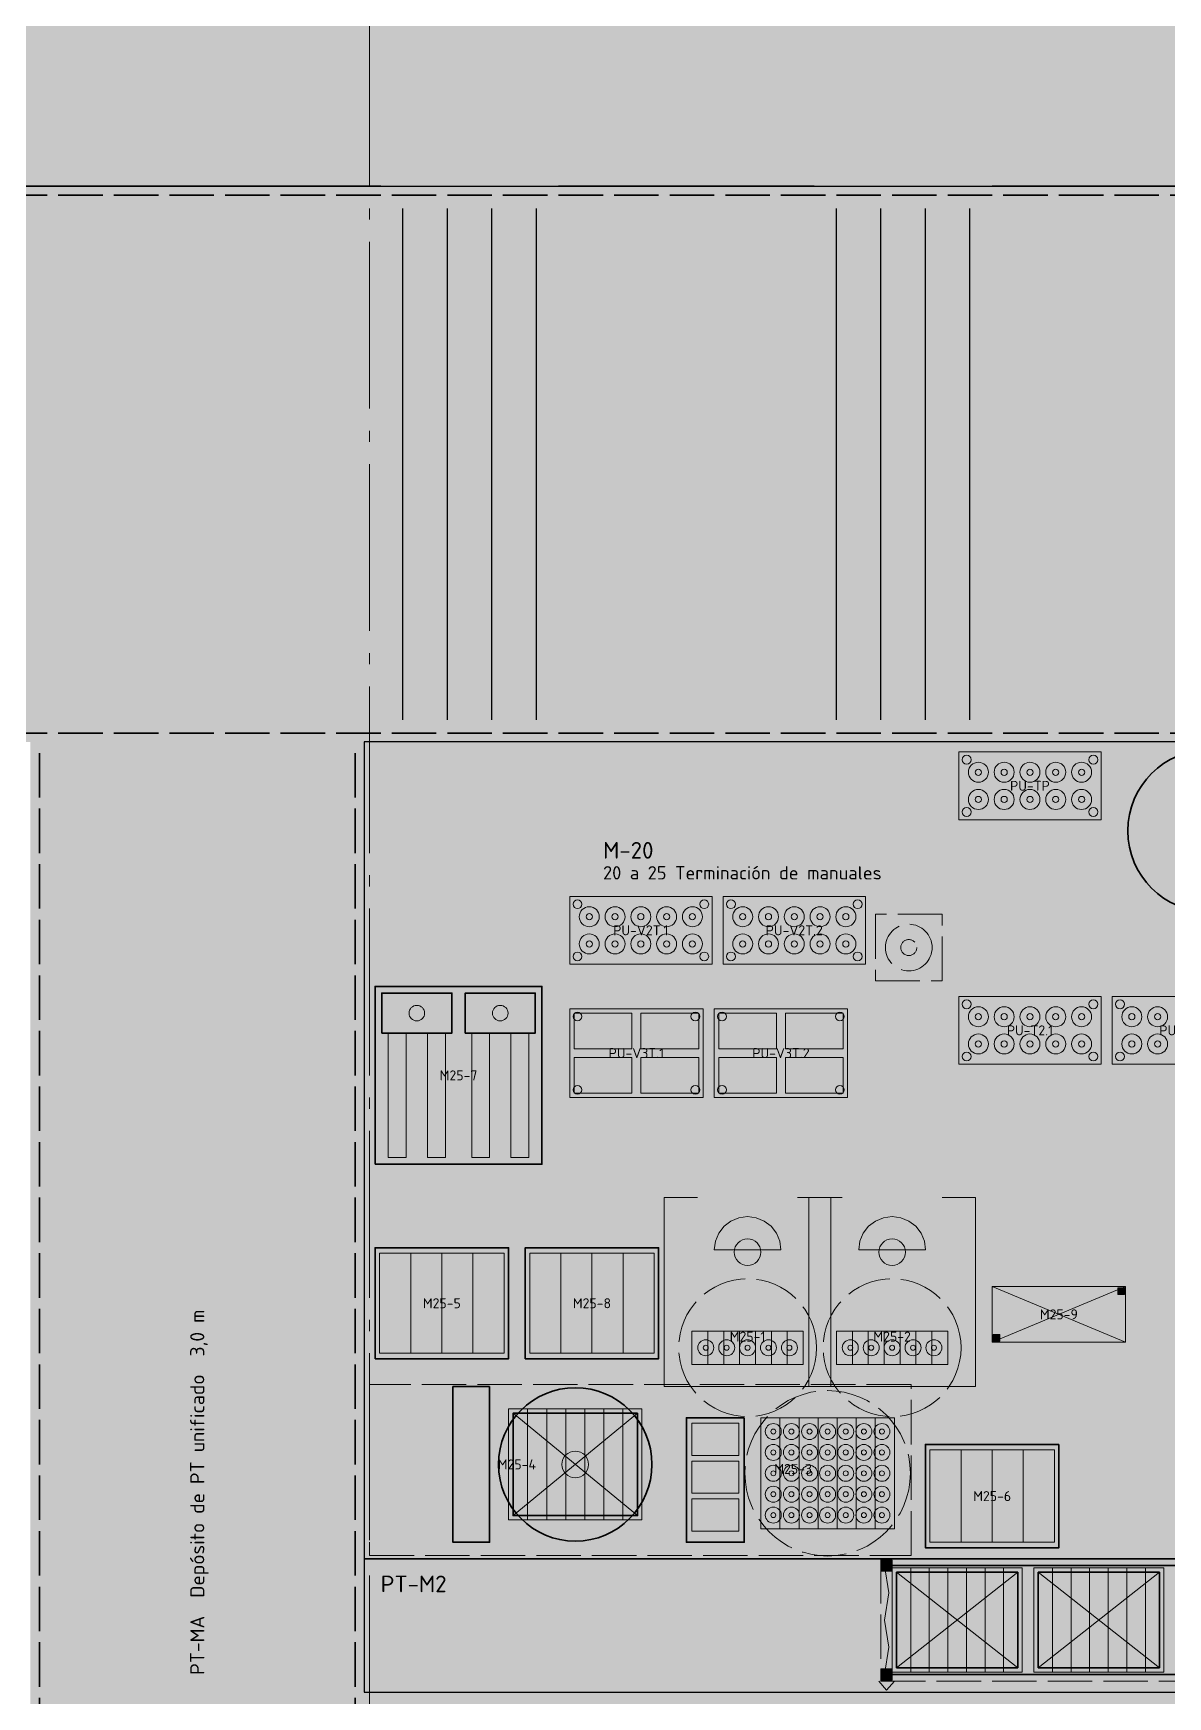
# Model space of a CAD drawing. Header units: millimetres. Extents: x 0 to 1189, y 0 to 841.
# Drawn here: x 660.8 to 762.8, y 269.1 to 418.8 of the extents above; entities that cross this region are included whole.
import ezdxf
from ezdxf.enums import TextEntityAlignment as Align

# ---------------------------------------------------------------- set-up
doc = ezdxf.new("R2010")
doc.units = ezdxf.units.MM
doc.linetypes.add('IRAM-E-TRAZOS', pattern=[5, 4, -1])
doc.linetypes.add('IRAM-F-TRAZO-PUNTO', pattern=[20, 15, -2, 1, -2])
for name, color, linetype, lineweight, true_color in [('A-AREA-TRABAJO', 30, 'CONTINUOUS', 13, 0xeb963c), ('A-DEFENSA', 2, 'CONTINUOUS', 35, 0xe6b400), ('A-DEM-AM', 2, 'CONTINUOUS', 35, 0xd7a500), ('A-EQUIPO', 30, 'CONTINUOUS', 35, 0xe67800), ('A-PASILLO', 2, 'IRAM-E-TRAZOS', 35, 0xd7a500), ('A-SENDA', 2, 'CONTINUOUS', 25, 0xd7a500)]:
    doc.layers.add(name, color=color, linetype=linetype, lineweight=lineweight, true_color=true_color)
for name, color, linetype, lineweight in [('A-COLUMNA', 7, 'CONTINUOUS', 50), ('A-EJE', 1, 'IRAM-F-TRAZO-PUNTO', 18), ('A-EQUIPO-FINO', 8, 'CONTINUOUS', 13), ('A-EQUIPO-OCULTO', 8, 'IRAM-E-TRAZOS', 13), ('A-EQUIPO-RELLENO', 9, 'CONTINUOUS', 13), ('A-OPERARIO', 6, 'CONTINUOUS', 18), ('A-RELLENO', 9, 'CONTINUOUS', 13), ('A-SECTOR', 1, 'CONTINUOUS', 25), ('A-SECTOR-TXT', 1, 'CONTINUOUS', 25), ('A-SEGURIDAD', 1, 'IRAM-E-TRAZOS', 18), ('A-TEXTO', 7, 'CONTINUOUS', 18)]:
    doc.layers.add(name, color=color, linetype=linetype, lineweight=lineweight)
doc.styles.add('ISO3098', font='isocpeur.ttf')

msp = doc.modelspace()

# ---------------------------------------------------------------- hatches: boundary and pattern name
at = {"layer": 'A-COLUMNA', "true_color": 0x000000}
h = msp.add_hatch(color=7, dxfattribs=at)
h.dxf.hatch_style = 1
h.paths.add_polyline_path([(689, 403), (693, 403), (693, 407), (689, 407)])
at = {"layer": 'A-EQUIPO-RELLENO', "true_color": 0xeeeeee}
h = msp.add_hatch(color=7, dxfattribs=at)
h.dxf.hatch_style = 1
h.paths.add_polyline_path([(744, 348), (756.8, 348), (756.8, 354.1), (744, 354.1)])
at = {"layer": 'A-EQUIPO-RELLENO', "true_color": 0xe1e6ec}
h = msp.add_hatch(color=7, dxfattribs=at)
h.dxf.hatch_style = 1
h.paths.add_polyline_path([(773.8, 347), (773.551, 348.889), (772.822, 350.65), (771.662, 352.162), (770.15, 353.322), (768.389, 354.051), (766.5, 354.3), (764.611, 354.051), (762.85, 353.322), (761.338, 352.162), (760.178, 350.65), (759.449, 348.889), (759.2, 347), (759.449, 345.111), (760.178, 343.35), (761.338, 341.838), (762.85, 340.678), (764.611, 339.949), (766.5, 339.7), (768.389, 339.949), (770.15, 340.678), (771.662, 341.838), (772.822, 343.35), (773.551, 345.111)])
at = {"layer": 'A-EQUIPO-RELLENO', "true_color": 0xeeeeee}
h = msp.add_hatch(color=7, dxfattribs=at)
h.dxf.hatch_style = 1
h.paths.add_polyline_path([(709, 335), (721.8, 335), (721.8, 341.1), (709, 341.1)])
h = msp.add_hatch(color=7, dxfattribs=at)
h.dxf.hatch_style = 1
h.paths.add_polyline_path([(722.8, 335), (735.6, 335), (735.6, 341.1), (722.8, 341.1)])
at = {"layer": 'A-EQUIPO-RELLENO', "true_color": 0xd6ecd6}
h = msp.add_hatch(color=7, dxfattribs=at)
h.dxf.hatch_style = 1
h.paths.add_polyline_path([(742.5, 339.5), (736.5, 339.5), (736.5, 333.5), (742.5, 333.5)])
at = {"layer": 'A-EQUIPO-RELLENO', "true_color": 0xfac83c}
h = msp.add_hatch(color=7, dxfattribs=at)
h.dxf.hatch_style = 1
h.paths.add_polyline_path([(692.1, 328.8), (698.4, 328.8), (698.4, 332.4), (692.1, 332.4)])
h = msp.add_hatch(color=7, dxfattribs=at)
h.dxf.hatch_style = 1
h.paths.add_polyline_path([(699.6, 328.8), (705.9, 328.8), (705.9, 332.4), (699.6, 332.4)])
at = {"layer": 'A-EQUIPO-RELLENO', "true_color": 0xeeeeee}
h = msp.add_hatch(color=7, dxfattribs=at)
h.dxf.hatch_style = 1
h.paths.add_polyline_path([(709, 323), (721, 323), (721, 331), (709, 331)])
h = msp.add_hatch(color=7, dxfattribs=at)
h.dxf.hatch_style = 1
h.paths.add_polyline_path([(722, 323), (734, 323), (734, 331), (722, 331)])
h = msp.add_hatch(color=7, dxfattribs=at)
h.dxf.hatch_style = 1
h.paths.add_polyline_path([(744, 326), (756.8, 326), (756.8, 332.1), (744, 332.1)])
h = msp.add_hatch(color=7, dxfattribs=at)
h.dxf.hatch_style = 1
h.paths.add_polyline_path([(757.8, 326), (770.6, 326), (770.6, 332.1), (757.8, 332.1)])
at = {"layer": 'A-EQUIPO-RELLENO', "true_color": 0xfaecc8}
h = msp.add_hatch(color=7, dxfattribs=at)
h.dxf.hatch_style = 1
h.paths.add_polyline_path([(709.4, 327.4), (714.6, 327.4), (714.6, 330.6), (709.4, 330.6)])
h = msp.add_hatch(color=7, dxfattribs=at)
h.dxf.hatch_style = 1
h.paths.add_polyline_path([(715.4, 327.4), (720.6, 327.4), (720.6, 330.6), (715.4, 330.6)])
h = msp.add_hatch(color=7, dxfattribs=at)
h.dxf.hatch_style = 1
h.paths.add_polyline_path([(722.4, 327.4), (727.6, 327.4), (727.6, 330.6), (722.4, 330.6)])
h = msp.add_hatch(color=7, dxfattribs=at)
h.dxf.hatch_style = 1
h.paths.add_polyline_path([(728.4, 327.4), (733.6, 327.4), (733.6, 330.6), (728.4, 330.6)])
at = {"layer": 'A-EQUIPO-RELLENO', "true_color": 0xeeeeee}
h = msp.add_hatch(color=7, dxfattribs=at)
h.dxf.hatch_style = 1
h.paths.add_polyline_path([(692.686, 317.6), (694.286, 317.6), (694.286, 328.8), (692.686, 328.8)])
h = msp.add_hatch(color=7, dxfattribs=at)
h.dxf.hatch_style = 1
h.paths.add_polyline_path([(696.214, 317.6), (697.814, 317.6), (697.814, 328.8), (696.214, 328.8)])
h = msp.add_hatch(color=7, dxfattribs=at)
h.dxf.hatch_style = 1
h.paths.add_polyline_path([(700.186, 317.6), (701.786, 317.6), (701.786, 328.8), (700.186, 328.8)])
h = msp.add_hatch(color=7, dxfattribs=at)
h.dxf.hatch_style = 1
h.paths.add_polyline_path([(703.714, 317.6), (705.314, 317.6), (705.314, 328.8), (703.714, 328.8)])
at = {"layer": 'A-EQUIPO-RELLENO', "true_color": 0xfaecc8}
h = msp.add_hatch(color=7, dxfattribs=at)
h.dxf.hatch_style = 1
h.paths.add_polyline_path([(709.4, 323.4), (714.6, 323.4), (714.6, 326.6), (709.4, 326.6)])
h = msp.add_hatch(color=7, dxfattribs=at)
h.dxf.hatch_style = 1
h.paths.add_polyline_path([(715.4, 323.4), (720.6, 323.4), (720.6, 326.6), (715.4, 326.6)])
h = msp.add_hatch(color=7, dxfattribs=at)
h.dxf.hatch_style = 1
h.paths.add_polyline_path([(722.4, 323.4), (727.6, 323.4), (727.6, 326.6), (722.4, 326.6)])
h = msp.add_hatch(color=7, dxfattribs=at)
h.dxf.hatch_style = 1
h.paths.add_polyline_path([(728.4, 323.4), (733.6, 323.4), (733.6, 326.6), (728.4, 326.6)])
at = {"layer": 'A-EQUIPO-RELLENO', "true_color": 0xfae1f5}
h = msp.add_hatch(color=7, dxfattribs=at)
h.dxf.hatch_style = 1
h.paths.add_polyline_path([(728, 309.3), (727.898, 310.076), (727.598, 310.8), (727.121, 311.421), (726.5, 311.898), (725.776, 312.198), (725, 312.3), (724.224, 312.198), (723.5, 311.898), (722.879, 311.421), (722.402, 310.8), (722.102, 310.076), (722, 309.3), (728, 309.3)])
h = msp.add_hatch(color=7, dxfattribs=at)
h.dxf.hatch_style = 1
h.paths.add_polyline_path([(741, 309.3), (740.898, 310.076), (740.598, 310.8), (740.121, 311.421), (739.5, 311.898), (738.776, 312.198), (738, 312.3), (737.224, 312.198), (736.5, 311.898), (735.879, 311.421), (735.402, 310.8), (735.102, 310.076), (735, 309.3), (741, 309.3)])
at = {"layer": 'A-EQUIPO-RELLENO', "true_color": 0xffffff}
h = msp.add_hatch(color=7, dxfattribs=at)
h.dxf.hatch_style = 1
h.paths.add_polyline_path([(723.8, 309.1), (723.841, 308.789), (723.961, 308.5), (724.151, 308.251), (724.4, 308.061), (724.689, 307.941), (725, 307.9), (725.311, 307.941), (725.6, 308.061), (725.849, 308.251), (726.039, 308.5), (726.159, 308.789), (726.2, 309.1), (726.159, 309.411), (726.039, 309.7), (725.849, 309.949), (725.6, 310.139), (725.311, 310.259), (725, 310.3), (724.689, 310.259), (724.4, 310.139), (724.151, 309.949), (723.961, 309.7), (723.841, 309.411)])
h = msp.add_hatch(color=7, dxfattribs=at)
h.dxf.hatch_style = 1
h.paths.add_polyline_path([(736.8, 309.1), (736.841, 308.789), (736.961, 308.5), (737.151, 308.251), (737.4, 308.061), (737.689, 307.941), (738, 307.9), (738.311, 307.941), (738.6, 308.061), (738.849, 308.251), (739.039, 308.5), (739.159, 308.789), (739.2, 309.1), (739.159, 309.411), (739.039, 309.7), (738.849, 309.949), (738.6, 310.139), (738.311, 310.259), (738, 310.3), (737.689, 310.259), (737.4, 310.139), (737.151, 309.949), (736.961, 309.7), (736.841, 309.411)])
at = {"layer": 'A-EQUIPO-RELLENO', "true_color": 0xeedec0}
h = msp.add_hatch(color=7, dxfattribs=at)
h.dxf.hatch_style = 1
h.paths.add_polyline_path([(691.9, 300), (703.1, 300), (703.1, 309), (691.9, 309)])
h = msp.add_hatch(color=7, dxfattribs=at)
h.dxf.hatch_style = 1
h.paths.add_polyline_path([(705.4, 300), (716.6, 300), (716.6, 309), (705.4, 309)])
at = {"layer": 'A-EQUIPO-RELLENO', "true_color": 0xeeeeee}
h = msp.add_hatch(color=7, dxfattribs=at)
h.dxf.hatch_style = 1
h.paths.add_polyline_path([(759, 306), (747, 306), (747, 301), (759, 301)])
at = {"layer": 'A-EQUIPO-RELLENO', "true_color": 0x969ba0}
h = msp.add_hatch(color=7, dxfattribs=at)
h.dxf.hatch_style = 1
h.paths.add_polyline_path([(758.9, 305.9), (758.3, 305.9), (758.3, 305.3), (758.9, 305.3)])
at = {"layer": 'A-EQUIPO-RELLENO', "true_color": 0xeedec0}
h = msp.add_hatch(color=7, dxfattribs=at)
h.dxf.hatch_style = 1
h.paths.add_polyline_path([(730, 302), (720, 302), (720, 299), (730, 299)])
h = msp.add_hatch(color=7, dxfattribs=at)
h.dxf.hatch_style = 1
h.paths.add_polyline_path([(743, 302), (733, 302), (733, 299), (743, 299)])
at = {"layer": 'A-EQUIPO-RELLENO', "true_color": 0x969ba0}
h = msp.add_hatch(color=7, dxfattribs=at)
h.dxf.hatch_style = 1
h.paths.add_polyline_path([(747.7, 301.7), (747.1, 301.7), (747.1, 301.1), (747.7, 301.1)])
at = {"layer": 'A-EQUIPO-RELLENO', "true_color": 0xcdd0d4}
h = msp.add_hatch(color=7, dxfattribs=at)
h.dxf.hatch_style = 1
h.paths.add_polyline_path([(701.8, 297), (698.5, 297), (698.5, 283), (701.8, 283)])
at = {"layer": 'A-EQUIPO-RELLENO', "true_color": 0xeeeeee}
h = msp.add_hatch(color=7, dxfattribs=at)
h.dxf.hatch_style = 1
h.paths.add_polyline_path([(702.6, 290), (702.835, 288.214), (703.524, 286.55), (704.621, 285.121), (706.05, 284.024), (707.714, 283.335), (709.5, 283.1), (711.286, 283.335), (712.95, 284.024), (714.379, 285.121), (715.476, 286.55), (716.165, 288.214), (716.4, 290), (716.165, 291.786), (715.476, 293.45), (714.379, 294.879), (712.95, 295.976), (711.286, 296.665), (709.5, 296.9), (707.714, 296.665), (706.05, 295.976), (704.621, 294.879), (703.524, 293.45), (702.835, 291.786)])
at = {"layer": 'A-EQUIPO-RELLENO', "true_color": 0xeedec0}
h = msp.add_hatch(color=7, dxfattribs=at)
h.dxf.hatch_style = 1
h.paths.add_polyline_path([(715.5, 295), (703.5, 295), (703.5, 285), (715.5, 285)])
h = msp.add_hatch(color=7, dxfattribs=at)
h.dxf.hatch_style = 1
h.paths.add_polyline_path([(724.7, 294.2), (719.5, 294.2), (719.5, 283), (724.7, 283)])
h = msp.add_hatch(color=7, dxfattribs=at)
h.dxf.hatch_style = 1
h.paths.add_polyline_path([(738.2, 294.2), (726.2, 294.2), (726.2, 284.2), (738.2, 284.2)])
h = msp.add_hatch(color=7, dxfattribs=at)
h.dxf.hatch_style = 1
h.paths.add_polyline_path([(752.6, 291.3), (741.4, 291.3), (741.4, 283), (752.6, 283)])
at = {"layer": 'A-EQUIPO-RELLENO', "true_color": 0x969ba0}
h = msp.add_hatch(color=7, dxfattribs=at)
h.dxf.hatch_style = 1
h.paths.add_polyline_path([(737, 280.4), (738, 280.4), (738, 281.4), (737, 281.4)])
at = {"layer": 'A-EQUIPO-RELLENO', "true_color": 0xeedec0}
h = msp.add_hatch(color=7, dxfattribs=at)
h.dxf.hatch_style = 1
h.paths.add_polyline_path([(738, 271.3), (749.7, 271.3), (749.7, 280.7), (738, 280.7)])
h = msp.add_hatch(color=7, dxfattribs=at)
h.dxf.hatch_style = 1
h.paths.add_polyline_path([(750.75, 271.3), (762.45, 271.3), (762.45, 280.7), (750.75, 280.7)])
at = {"layer": 'A-EQUIPO-RELLENO', "true_color": 0x969ba0}
h = msp.add_hatch(color=7, dxfattribs=at)
h.dxf.hatch_style = 1
h.paths.add_polyline_path([(737, 270.6), (738, 270.6), (738, 271.6), (737, 271.6)])
at = {"layer": 'A-RELLENO', "true_color": 0xfff4b4}
h = msp.add_hatch(color=7, dxfattribs=at)
h.dxf.hatch_style = 1
h.paths.add_polyline_path([(83, 405), (843, 405), (843, 420), (83, 420)])
at = {"layer": 'A-RELLENO', "true_color": 0xe2e2e2}
h = msp.add_hatch(color=7, dxfattribs=at)
h.dxf.hatch_style = 1
h.paths.add_polyline_path([(83, 355), (843, 355), (843, 405), (83, 405)])
h = msp.add_hatch(color=7, dxfattribs=at)
h.dxf.hatch_style = 1
h.paths.add_polyline_path([(660.5, 220), (690.5, 220), (690.5, 355), (660.5, 355)])
at = {"layer": 'A-RELLENO', "true_color": 0xd7eed2}
h = msp.add_hatch(color=7, dxfattribs=at)
h.dxf.hatch_style = 1
h.paths.add_polyline_path([(690.5, 281.5), (843, 281.5), (843, 355), (690.5, 355)])
at = {"layer": 'A-RELLENO', "true_color": 0xc8e8c8}
h = msp.add_hatch(color=7, dxfattribs=at)
h.dxf.hatch_style = 1
h.paths.add_polyline_path([(690.5, 269.5), (843, 269.5), (843, 281.5), (690.5, 281.5)])
at = {"layer": 'A-RELLENO', "true_color": 0xe2e2e2}
h = msp.add_hatch(color=7, dxfattribs=at)
h.dxf.hatch_style = 1
h.paths.add_polyline_path([(690.5, 233.5), (843, 233.5), (843, 269.5), (690.5, 269.5)])

# ---------------------------------------------------------------- linework, layer by layer
at = {"layer": 'A-AREA-TRABAJO'}
for p, q in [((720.5, 314), (717.5, 314)), ((732.5, 314), (729.5, 314)), ((733.5, 314), (730.5, 314)), ((745.5, 314), (742.5, 314))]:
    msp.add_line(p, q, dxfattribs=at)
for points in [[(732.5, 314), (732.5, 297), (717.5, 297), (717.5, 314)], [(745.5, 314), (745.5, 297), (730.5, 297), (730.5, 314)]]:
    msp.add_lwpolyline(points, dxfattribs=at)
at = {"layer": 'A-DEFENSA'}
for p, q in [((656, 405), (692, 405)), ((708, 405), (731, 405)), ((747, 405), (839, 405))]:
    msp.add_line(p, q, dxfattribs=at)
at = {"layer": 'A-DEM-AM'}
msp.add_lwpolyline([(691.5, 317), (706.5, 317), (706.5, 333), (691.5, 333)], close=True, dxfattribs=at)
at = {"layer": 'A-EJE'}
for p, q in [((691, 185), (691, 696)), ((48, 405), (878, 405))]:
    msp.add_line(p, q, dxfattribs=at)
at = {"layer": 'A-EQUIPO'}
for p, q in [((737, 280.9), (843, 280.9)), ((737, 271.1), (843, 271.1))]:
    msp.add_line(p, q, dxfattribs=at)
for points in [[(692.1, 328.8), (698.4, 328.8), (698.4, 332.4), (692.1, 332.4)], [(699.6, 328.8), (705.9, 328.8), (705.9, 332.4), (699.6, 332.4)], [(691.5, 299.5), (703.5, 299.5), (703.5, 309.5), (691.5, 309.5)], [(705, 299.5), (717, 299.5), (717, 309.5), (705, 309.5)], [(701.8, 297), (698.5, 297), (698.5, 283), (701.8, 283)], [(715.1, 294.6), (703.9, 294.6), (703.9, 285.4), (715.1, 285.4)], [(724.7, 294.2), (719.5, 294.2), (719.5, 283), (724.7, 283)], [(753, 291.8), (741, 291.8), (741, 282.5), (753, 282.5)], [(738.4, 271.7), (749.3, 271.7), (749.3, 280.3), (738.4, 280.3)], [(751.15, 271.7), (762.05, 271.7), (762.05, 280.3), (751.15, 280.3)]]:
    msp.add_lwpolyline(points, close=True, dxfattribs=at)
for centre, radius in [((766.5, 347), 7.3), ((709.5, 290), 6.9)]:
    msp.add_circle(centre, radius, dxfattribs=at)
at = {"layer": 'A-EQUIPO-FINO'}
for p, q in [((694.7, 300), (694.7, 309)), ((697.5, 300), (697.5, 309)), ((700.3, 300), (700.3, 309)), ((708.2, 300), (708.2, 309)), ((711, 300), (711, 309)), ((713.8, 300), (713.8, 309)), ((759, 306), (747, 301)), ((759, 301), (747, 306)), ((721.429, 302), (721.429, 299)), ((722.857, 302), (722.857, 299)), ((724.286, 302), (724.286, 299)), ((725.714, 302), (725.714, 299)), ((727.143, 302), (727.143, 299)), ((728.571, 302), (728.571, 299)), ((734.429, 302), (734.429, 299)), ((735.857, 302), (735.857, 299)), ((737.286, 302), (737.286, 299)), ((738.714, 302), (738.714, 299)), ((740.143, 302), (740.143, 299)), ((741.571, 302), (741.571, 299)), ((705.214, 295), (705.214, 285)), ((706.929, 295), (706.929, 285)), ((708.643, 295), (708.643, 285)), ((710.357, 295), (710.357, 285)), ((712.071, 295), (712.071, 285)), ((713.786, 295), (713.786, 285)), ((715.1, 294.6), (703.9, 285.4)), ((715.1, 285.4), (703.9, 294.6)), ((727.914, 294.2), (727.914, 284.2)), ((729.629, 294.2), (729.629, 284.2)), ((731.343, 294.2), (731.343, 284.2)), ((733.057, 294.2), (733.057, 284.2)), ((734.771, 294.2), (734.771, 284.2)), ((736.486, 294.2), (736.486, 284.2)), ((744.2, 291.3), (744.2, 283)), ((747, 291.3), (747, 283)), ((749.8, 291.3), (749.8, 283)), ((738.4, 271.7), (749.3, 280.3)), ((738.4, 280.3), (749.3, 271.7)), ((739.671, 271.3), (739.671, 280.7)), ((741.343, 271.3), (741.343, 280.7)), ((743.014, 271.3), (743.014, 280.7)), ((744.686, 271.3), (744.686, 280.7)), ((746.357, 271.3), (746.357, 280.7)), ((748.029, 271.3), (748.029, 280.7)), ((751.15, 271.7), (762.05, 280.3)), ((751.15, 280.3), (762.05, 271.7)), ((752.421, 271.3), (752.421, 280.7)), ((754.093, 271.3), (754.093, 280.7)), ((755.764, 271.3), (755.764, 280.7)), ((757.436, 271.3), (757.436, 280.7)), ((759.107, 271.3), (759.107, 280.7)), ((760.779, 271.3), (760.779, 280.7))]:
    msp.add_line(p, q, dxfattribs=at)
for points in [[(744, 348), (756.8, 348), (756.8, 354.1), (744, 354.1)], [(709, 335), (721.8, 335), (721.8, 341.1), (709, 341.1)], [(722.8, 335), (735.6, 335), (735.6, 341.1), (722.8, 341.1)], [(709, 323), (721, 323), (721, 331), (709, 331)], [(722, 323), (734, 323), (734, 331), (722, 331)], [(744, 326), (756.8, 326), (756.8, 332.1), (744, 332.1)], [(757.8, 326), (770.6, 326), (770.6, 332.1), (757.8, 332.1)], [(709.4, 327.4), (714.6, 327.4), (714.6, 330.6), (709.4, 330.6)], [(715.4, 327.4), (720.6, 327.4), (720.6, 330.6), (715.4, 330.6)], [(722.4, 327.4), (727.6, 327.4), (727.6, 330.6), (722.4, 330.6)], [(728.4, 327.4), (733.6, 327.4), (733.6, 330.6), (728.4, 330.6)], [(692.686, 317.6), (694.286, 317.6), (694.286, 328.8), (692.686, 328.8)], [(696.214, 317.6), (697.814, 317.6), (697.814, 328.8), (696.214, 328.8)], [(700.186, 317.6), (701.786, 317.6), (701.786, 328.8), (700.186, 328.8)], [(703.714, 317.6), (705.314, 317.6), (705.314, 328.8), (703.714, 328.8)], [(709.4, 323.4), (714.6, 323.4), (714.6, 326.6), (709.4, 326.6)], [(715.4, 323.4), (720.6, 323.4), (720.6, 326.6), (715.4, 326.6)], [(722.4, 323.4), (727.6, 323.4), (727.6, 326.6), (722.4, 326.6)], [(728.4, 323.4), (733.6, 323.4), (733.6, 326.6), (728.4, 326.6)], [(691.9, 300), (703.1, 300), (703.1, 309), (691.9, 309)], [(705.4, 300), (716.6, 300), (716.6, 309), (705.4, 309)], [(759, 306), (747, 306), (747, 301), (759, 301)], [(758.9, 305.9), (758.3, 305.9), (758.3, 305.3), (758.9, 305.3)], [(730, 302), (720, 302), (720, 299), (730, 299)], [(743, 302), (733, 302), (733, 299), (743, 299)], [(747.7, 301.7), (747.1, 301.7), (747.1, 301.1), (747.7, 301.1)], [(715.5, 295), (703.5, 295), (703.5, 285), (715.5, 285)], [(724.2, 293.7), (720, 293.7), (720, 290.8), (724.2, 290.8)], [(738.2, 294.2), (726.2, 294.2), (726.2, 284.2), (738.2, 284.2)], [(752.6, 291.3), (741.4, 291.3), (741.4, 283), (752.6, 283)], [(724.2, 290.3), (720, 290.3), (720, 287.4), (724.2, 287.4)], [(724.2, 286.9), (720, 286.9), (720, 284), (724.2, 284)], [(737, 280.4), (738, 280.4), (738, 281.4), (737, 281.4)], [(738, 271.3), (749.7, 271.3), (749.7, 280.7), (738, 280.7)], [(750.75, 271.3), (762.45, 271.3), (762.45, 280.7), (750.75, 280.7)], [(737, 270.6), (738, 270.6), (738, 271.6), (737, 271.6)]]:
    msp.add_lwpolyline(points, close=True, dxfattribs=at)
msp.add_lwpolyline([(737.3, 271.1), (737.7, 273.55), (737.3, 276), (737.7, 278.45), (737.3, 280.9)], dxfattribs=at)
for centre, radius in [((744.7, 353.4), 0.4), ((756.1, 353.4), 0.4), ((745.76, 352.275), 0.9), ((745.76, 352.275), 0.28), ((748.08, 352.275), 0.9), ((748.08, 352.275), 0.28), ((750.4, 352.275), 0.9), ((750.4, 352.275), 0.28), ((752.72, 352.275), 0.9), ((752.72, 352.275), 0.28), ((755.04, 352.275), 0.9), ((755.04, 352.275), 0.28), ((745.76, 349.825), 0.9), ((748.08, 349.825), 0.9), ((750.4, 349.825), 0.9), ((752.72, 349.825), 0.9), ((755.04, 349.825), 0.9), ((744.7, 348.7), 0.4), ((745.76, 349.825), 0.28), ((748.08, 349.825), 0.28), ((750.4, 349.825), 0.28), ((752.72, 349.825), 0.28), ((755.04, 349.825), 0.28), ((756.1, 348.7), 0.4), ((709.7, 340.4), 0.4), ((710.76, 339.275), 0.9), ((713.08, 339.275), 0.9), ((715.4, 339.275), 0.9), ((717.72, 339.275), 0.9), ((720.04, 339.275), 0.9), ((721.1, 340.4), 0.4), ((723.5, 340.4), 0.4), ((724.56, 339.275), 0.9), ((726.88, 339.275), 0.9), ((729.2, 339.275), 0.9), ((731.52, 339.275), 0.9), ((733.84, 339.275), 0.9), ((734.9, 340.4), 0.4), ((710.76, 339.275), 0.28), ((713.08, 339.275), 0.28), ((715.4, 339.275), 0.28), ((717.72, 339.275), 0.28), ((720.04, 339.275), 0.28), ((724.56, 339.275), 0.28), ((726.88, 339.275), 0.28), ((729.2, 339.275), 0.28), ((731.52, 339.275), 0.28), ((733.84, 339.275), 0.28), ((710.76, 336.825), 0.9), ((710.76, 336.825), 0.28), ((713.08, 336.825), 0.9), ((713.08, 336.825), 0.28), ((715.4, 336.825), 0.9), ((715.4, 336.825), 0.28), ((717.72, 336.825), 0.9), ((717.72, 336.825), 0.28), ((720.04, 336.825), 0.9), ((720.04, 336.825), 0.28), ((724.56, 336.825), 0.9), ((724.56, 336.825), 0.28), ((726.88, 336.825), 0.9), ((726.88, 336.825), 0.28), ((729.2, 336.825), 0.9), ((729.2, 336.825), 0.28), ((731.52, 336.825), 0.9), ((731.52, 336.825), 0.28), ((733.84, 336.825), 0.9), ((733.84, 336.825), 0.28), ((709.7, 335.7), 0.4), ((721.1, 335.7), 0.4), ((723.5, 335.7), 0.4), ((734.9, 335.7), 0.4), ((695.25, 330.6), 0.7), ((702.75, 330.6), 0.7), ((744.7, 331.4), 0.4), ((745.76, 330.275), 0.9), ((748.08, 330.275), 0.9), ((750.4, 330.275), 0.9), ((752.72, 330.275), 0.9), ((755.04, 330.275), 0.9), ((756.1, 331.4), 0.4), ((758.5, 331.4), 0.4), ((759.56, 330.275), 0.9), ((761.88, 330.275), 0.9), ((709.7, 330.3), 0.4), ((720.3, 330.3), 0.4), ((722.7, 330.3), 0.4), ((733.3, 330.3), 0.4), ((745.76, 330.275), 0.28), ((748.08, 330.275), 0.28), ((750.4, 330.275), 0.28), ((752.72, 330.275), 0.28), ((755.04, 330.275), 0.28), ((759.56, 330.275), 0.28), ((761.88, 330.275), 0.28), ((745.76, 327.825), 0.9), ((745.76, 327.825), 0.28), ((748.08, 327.825), 0.9), ((748.08, 327.825), 0.28), ((750.4, 327.825), 0.9), ((750.4, 327.825), 0.28), ((752.72, 327.825), 0.9), ((752.72, 327.825), 0.28), ((755.04, 327.825), 0.9), ((755.04, 327.825), 0.28), ((759.56, 327.825), 0.9), ((759.56, 327.825), 0.28), ((761.88, 327.825), 0.9), ((761.88, 327.825), 0.28), ((744.7, 326.7), 0.4), ((756.1, 326.7), 0.4), ((758.5, 326.7), 0.4), ((709.7, 323.7), 0.4), ((720.3, 323.7), 0.4), ((722.7, 323.7), 0.4), ((733.3, 323.7), 0.4), ((721.24, 300.5), 0.72), ((723.12, 300.5), 0.72), ((725, 300.5), 0.72), ((726.88, 300.5), 0.72), ((728.76, 300.5), 0.72), ((734.24, 300.5), 0.72), ((736.12, 300.5), 0.72), ((738, 300.5), 0.72), ((739.88, 300.5), 0.72), ((741.76, 300.5), 0.72), ((721.24, 300.5), 0.224), ((723.12, 300.5), 0.224), ((725, 300.5), 0.224), ((726.88, 300.5), 0.224), ((728.76, 300.5), 0.224), ((734.24, 300.5), 0.224), ((736.12, 300.5), 0.224), ((738, 300.5), 0.224), ((739.88, 300.5), 0.224), ((741.76, 300.5), 0.224), ((727.314, 292.96), 0.72), ((728.943, 292.96), 0.72), ((730.571, 292.96), 0.72), ((732.2, 292.96), 0.72), ((733.829, 292.96), 0.72), ((735.457, 292.96), 0.72), ((737.086, 292.96), 0.72), ((727.314, 292.96), 0.224), ((728.943, 292.96), 0.224), ((730.571, 292.96), 0.224), ((732.2, 292.96), 0.224), ((733.829, 292.96), 0.224), ((735.457, 292.96), 0.224), ((737.086, 292.96), 0.224), ((709.5, 290), 1.2), ((727.314, 291.08), 0.72), ((727.314, 291.08), 0.224), ((728.943, 291.08), 0.72), ((728.943, 291.08), 0.224), ((730.571, 291.08), 0.72), ((730.571, 291.08), 0.224), ((732.2, 291.08), 0.72), ((732.2, 291.08), 0.224), ((733.829, 291.08), 0.72), ((733.829, 291.08), 0.224), ((735.457, 291.08), 0.72), ((735.457, 291.08), 0.224), ((737.086, 291.08), 0.72), ((737.086, 291.08), 0.224), ((727.314, 289.2), 0.72), ((727.314, 289.2), 0.224), ((728.943, 289.2), 0.72), ((728.943, 289.2), 0.224), ((730.571, 289.2), 0.72), ((730.571, 289.2), 0.224), ((732.2, 289.2), 0.72), ((732.2, 289.2), 0.224), ((733.829, 289.2), 0.72), ((733.829, 289.2), 0.224), ((735.457, 289.2), 0.72), ((735.457, 289.2), 0.224), ((737.086, 289.2), 0.72), ((737.086, 289.2), 0.224), ((727.314, 287.32), 0.72), ((727.314, 287.32), 0.224), ((728.943, 287.32), 0.72), ((728.943, 287.32), 0.224), ((730.571, 287.32), 0.72), ((730.571, 287.32), 0.224), ((732.2, 287.32), 0.72), ((732.2, 287.32), 0.224), ((733.829, 287.32), 0.72), ((733.829, 287.32), 0.224), ((735.457, 287.32), 0.72), ((735.457, 287.32), 0.224), ((737.086, 287.32), 0.72), ((737.086, 287.32), 0.224), ((727.314, 285.44), 0.72), ((728.943, 285.44), 0.72), ((730.571, 285.44), 0.72), ((732.2, 285.44), 0.72), ((733.829, 285.44), 0.72), ((735.457, 285.44), 0.72), ((737.086, 285.44), 0.72), ((727.314, 285.44), 0.224), ((728.943, 285.44), 0.224), ((730.571, 285.44), 0.224), ((732.2, 285.44), 0.224), ((733.829, 285.44), 0.224), ((735.457, 285.44), 0.224), ((737.086, 285.44), 0.224)]:
    msp.add_circle(centre, radius, dxfattribs=at)
at = {"layer": 'A-EQUIPO-OCULTO'}
msp.add_lwpolyline([(737, 270.5), (843, 270.5), (843, 281.5), (737, 281.5)], close=True, dxfattribs=at)
for centre, radius in [((725, 300.5), 6.2), ((738, 300.5), 6.2), ((732.2, 289.2), 7.44)]:
    msp.add_circle(centre, radius, dxfattribs=at)
at = {"layer": 'A-OPERARIO'}
for points in [[(728, 309.3), (727.898, 310.076), (727.598, 310.8), (727.121, 311.421), (726.5, 311.898), (725.776, 312.198), (725, 312.3), (724.224, 312.198), (723.5, 311.898), (722.879, 311.421), (722.402, 310.8), (722.102, 310.076), (722, 309.3)], [(741, 309.3), (740.898, 310.076), (740.598, 310.8), (740.121, 311.421), (739.5, 311.898), (738.776, 312.198), (738, 312.3), (737.224, 312.198), (736.5, 311.898), (735.879, 311.421), (735.402, 310.8), (735.102, 310.076), (735, 309.3)]]:
    msp.add_lwpolyline(points, close=True, dxfattribs=at)
for centre in [(725, 309.1), (738, 309.1)]:
    msp.add_circle(centre, 1.2, dxfattribs=at)
at = {"layer": 'A-PASILLO'}
for p, q in [((83, 404.2), (843, 404.2)), ((83, 355.8), (843, 355.8)), ((661.3, 220), (661.3, 355)), ((689.7, 220), (689.7, 355))]:
    msp.add_line(p, q, dxfattribs=at)
at = {"layer": 'A-SECTOR'}
for points in [[(690.5, 281.5), (843, 281.5), (843, 355), (690.5, 355)], [(690.5, 269.5), (843, 269.5), (843, 281.5), (690.5, 281.5)]]:
    msp.add_lwpolyline(points, close=True, dxfattribs=at)
at = {"layer": 'A-SEGURIDAD'}
for points in [[(742.5, 339.5), (736.5, 339.5), (736.5, 333.5), (742.5, 333.5)], [(691, 281.8), (739.7, 281.8), (739.7, 297.2), (691, 297.2)]]:
    msp.add_lwpolyline(points, close=True, dxfattribs=at)
msp.add_lwpolyline([(736.8, 270.5), (737.5, 269.7), (738.2, 270.5)], dxfattribs=at)
for radius in [2.1, 0.72]:
    msp.add_circle((739.5, 336.5), radius, dxfattribs=at)
at = {"layer": 'A-SENDA'}
for p, q in [((694, 357), (694, 403)), ((698, 357), (698, 403)), ((702, 357), (702, 403)), ((706, 357), (706, 403)), ((733, 357), (733, 403)), ((737, 357), (737, 403)), ((741, 357), (741, 403)), ((745, 357), (745, 403))]:
    msp.add_line(p, q, dxfattribs=at)
msp.add_lwpolyline([(83, 405), (843, 405), (843, 420), (83, 420)], close=True, dxfattribs=at)

# ---------------------------------------------------------------- texts
at = {"layer": 'A-SECTOR-TXT', "style": 'ISO3098'}
for s, height, p in [('M-20', 1.5, (712, 346)), ('20 a 25 Terminación de manuales', 1.2, (712, 343.825)), ('PT-M2', 1.5, (692, 280))]:
    msp.add_text(s, height=height, dxfattribs=at).set_placement(p, align=Align.TOP_LEFT)
at = {"layer": 'A-TEXTO', "style": 'ISO3098'}
for s, p in [('PU-TP', (750.4, 351.05)), ('PU-V2T.1', (715.4, 338.05)), ('PU-V2T.2', (729.2, 338.05)), ('PU-T2.1', (750.4, 329.05)), ('PU-T2.2', (764.2, 329.05)), ('PU-V3T.1', (715, 327)), ('PU-V3T.2', (728, 327)), ('M25-7', (699, 325)), ('M25-5', (697.5, 304.5)), ('M25-8', (711, 304.5)), ('M25-9', (753, 303.5)), ('M25-1', (725, 301.5)), ('M25-2', (738, 301.5)), ('M25-4', (704.25, 290)), ('M25-3', (729.1, 289.6)), ('M25-6', (747, 287.15))]:
    msp.add_text(s, height=0.9, dxfattribs=at).set_placement(p, align=Align.MIDDLE_CENTER)
msp.add_text('PT-MA  Depósito de PT unificado  3,0 m', height=1.275, rotation=90, dxfattribs=at).set_placement((675.5, 287.5), align=Align.MIDDLE_CENTER)

doc.saveas('drawing.dxf')
